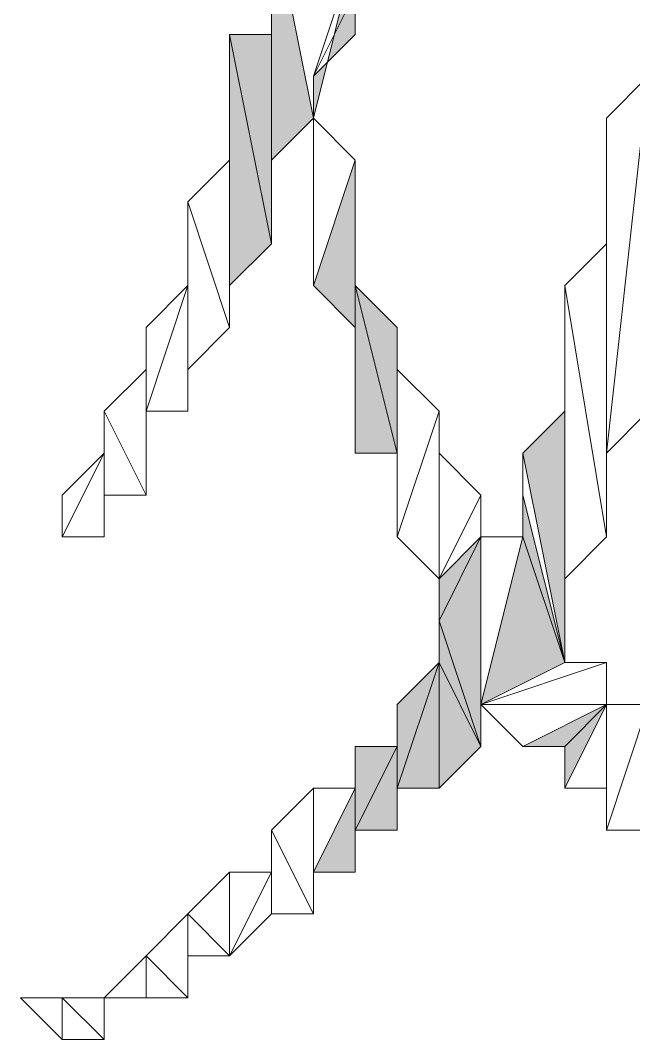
# Model space of a CAD drawing. Header units: inches. Extents: x -244 to 17, y 0 to 370.
# Drawn here: x -9.578 to -8.648, y 52.017 to 53.562 of the extents above; entities that cross this region are included whole.
import ezdxf

# ---------------------------------------------------------------- set-up
doc = ezdxf.new("R2010")
doc.units = ezdxf.units.IN
doc.header["$MEASUREMENT"] = 0
doc.layers.add('图层 1', color=7, linetype='Continuous')

# ---------------------------------------------------------------- blocks, each defined once
blk = doc.blocks.new('block 2')
at = {"layer": '图层 1', "true_color": 0xffffff}
h = blk.add_hatch(color=7, dxfattribs=at)
h.dxf.hatch_style = 2
h.paths.add_polyline_path([(73.66, 29.9086), (73.3425, 29.8449), (73.66, 29.8449)])
h.paths.add_polyline_path([(73.2791, 29.9086), (73.66, 29.9086), (73.3425, 29.8449)])
h = blk.add_hatch(color=7, dxfattribs=at)
h.dxf.hatch_style = 2
h.paths.add_polyline_path([(73.4695, 29.8449), (73.8505, 29.8449), (73.533, 29.7815)])
h = blk.add_hatch(color=7, dxfattribs=at)
h.dxf.hatch_style = 2
h.paths.add_polyline_path([(72.3901, 29.7815), (72.3901, 29.7181), (72.5171, 29.7181)])
h = blk.add_hatch(color=7, dxfattribs=at)
h.dxf.hatch_style = 2
h.paths.add_polyline_path([(73.2791, 29.7181), (73.025, 29.6544), (73.2156, 29.6544)])
h.paths.add_polyline_path([(73.025, 29.7181), (73.2791, 29.7181), (73.025, 29.6544)])
h.paths.add_polyline_path([(73.2791, 29.7815), (73.2156, 29.7181), (73.4695, 29.7181)])
h = blk.add_hatch(color=7, dxfattribs=at)
h.dxf.hatch_style = 2
h.paths.add_polyline_path([(73.5966, 29.7815), (73.7871, 29.7181), (73.533, 29.7815)])
h.paths.add_polyline_path([(73.7235, 29.7181), (73.5966, 29.7815), (73.7871, 29.7181)])
h.paths.add_polyline_path([(73.66, 29.7181), (73.7235, 29.7181), (73.5966, 29.7815)])
h = blk.add_hatch(color=7, dxfattribs=at)
h.dxf.hatch_style = 2
h.paths.add_polyline_path([(72.5171, 29.6544), (72.7076, 29.591), (72.5171, 29.591)])
h.paths.add_polyline_path([(72.644, 29.6544), (72.5171, 29.6544), (72.7076, 29.591)])
h.paths.add_polyline_path([(72.4535, 29.7181), (72.5806, 29.6544), (72.4535, 29.6544)])
h.paths.add_polyline_path([(72.5806, 29.7181), (72.4535, 29.7181), (72.5806, 29.6544)])
h = blk.add_hatch(color=7, dxfattribs=at)
h.dxf.hatch_style = 2
h.paths.add_polyline_path([(72.5171, 29.591), (72.7076, 29.591), (72.5806, 29.5276)])
h = blk.add_hatch(color=7, dxfattribs=at)
h.dxf.hatch_style = 2
h.paths.add_polyline_path([(72.771, 29.591), (72.5806, 29.5276), (72.8981, 29.5276)])
h.paths.add_polyline_path([(72.7076, 29.591), (72.771, 29.591), (72.5806, 29.5276)])
h = blk.add_hatch(color=7, dxfattribs=at)
h.dxf.hatch_style = 2
h.paths.add_polyline_path([(72.8345, 29.591), (72.771, 29.591), (72.8981, 29.5276)])
h = blk.add_hatch(color=7, dxfattribs=at)
h.dxf.hatch_style = 2
h.paths.add_polyline_path([(72.7076, 29.4005), (72.8981, 29.4639), (72.644, 29.5276)])
h.paths.add_polyline_path([(72.9615, 29.4639), (72.7076, 29.4005), (72.8981, 29.4639)])
h = blk.add_hatch(color=7, dxfattribs=at)
h.dxf.hatch_style = 2
h.paths.add_polyline_path([(72.644, 29.3371), (72.5806, 29.4005), (72.5806, 29.4639)])
h.paths.add_polyline_path([(72.5171, 29.4005), (72.644, 29.3371), (72.5806, 29.4005)])
h = blk.add_hatch(color=7, dxfattribs=at)
h.dxf.hatch_style = 2
h.paths.add_polyline_path([(73.025, 29.4639), (73.0886, 29.4005), (72.7076, 29.4005)])
at = {"layer": '图层 1', "lineweight": 0}
for points in [[(72.1996, 30.2259), (72.136, 30.1625), (72.1996, 30.1625), (72.1996, 30.2259)], [(72.1996, 30.1625), (72.136, 30.0991), (72.1996, 30.0991), (72.1996, 30.1625)], [(72.136, 30.1625), (72.1996, 30.1625), (72.136, 30.0991), (72.136, 30.1625)], [(72.8981, 30.1625), (73.025, 30.0991), (72.8981, 30.0991), (72.8981, 30.1625)], [(72.9615, 30.1625), (72.8981, 30.1625), (73.025, 30.0991), (72.9615, 30.1625)], [(72.1996, 30.0991), (72.263, 30.0354), (72.1996, 30.0354), (72.1996, 30.0991)], [(72.8981, 30.0991), (73.025, 30.0991), (72.9615, 30.0991), (72.8981, 30.0991)], [(73.0886, 30.0991), (72.9615, 30.0354), (73.152, 30.0354), (73.0886, 30.0991)], [(72.9615, 30.0991), (73.0886, 30.0991), (72.9615, 30.0354), (72.9615, 30.0991)], [(73.025, 30.0991), (72.9615, 30.0991), (73.0886, 30.0991), (73.025, 30.0991)], [(72.263, 30.0354), (72.1996, 29.972), (72.3266, 29.972), (72.263, 30.0354)], [(72.1996, 30.0354), (72.263, 30.0354), (72.1996, 29.972), (72.1996, 30.0354)], [(72.9615, 30.0354), (73.152, 30.0354), (73.025, 30.0354), (72.9615, 30.0354)], [(73.025, 30.0354), (73.2156, 30.0354), (73.0886, 30.0354), (73.025, 30.0354)], [(73.152, 30.0354), (73.025, 30.0354), (73.2156, 30.0354), (73.152, 30.0354)], [(73.0886, 30.0354), (73.2791, 29.972), (73.0886, 29.972), (73.0886, 30.0354)], [(73.2156, 30.0354), (73.0886, 30.0354), (73.2791, 29.972), (73.2156, 30.0354)], [(72.1996, 29.972), (72.3266, 29.972), (72.263, 29.972), (72.1996, 29.972)], [(72.3266, 29.972), (72.3901, 29.9086), (72.263, 29.9086), (72.3266, 29.972)], [(72.263, 29.972), (72.3266, 29.972), (72.263, 29.9086), (72.263, 29.972)], [(73.0886, 29.972), (73.3425, 29.972), (73.152, 29.972), (73.0886, 29.972)], [(73.2791, 29.972), (73.0886, 29.972), (73.3425, 29.972), (73.2791, 29.972)], [(73.152, 29.972), (73.4061, 29.972), (73.2156, 29.9086), (73.152, 29.972)], [(73.3425, 29.972), (73.152, 29.972), (73.4061, 29.972), (73.3425, 29.972)], [(73.4061, 29.972), (73.2156, 29.9086), (73.4695, 29.9086), (73.4061, 29.972)], [(72.263, 29.9086), (72.3901, 29.8449), (72.3266, 29.8449), (72.263, 29.9086)], [(72.3901, 29.9086), (72.263, 29.9086), (72.3901, 29.8449), (72.3901, 29.9086)], [(73.2156, 29.9086), (73.4695, 29.9086), (73.2791, 29.9086), (73.2156, 29.9086)], [(73.2791, 29.9086), (73.66, 29.9086), (73.3425, 29.8449), (73.2791, 29.9086)], [(73.5966, 29.9086), (73.2791, 29.9086), (73.66, 29.9086), (73.5966, 29.9086)], [(73.533, 29.9086), (73.5966, 29.9086), (73.2791, 29.9086), (73.533, 29.9086)], [(73.4695, 29.9086), (73.533, 29.9086), (73.2791, 29.9086), (73.4695, 29.9086)], [(73.66, 29.9086), (73.3425, 29.8449), (73.66, 29.8449), (73.66, 29.9086)], [(72.4535, 29.8449), (72.3266, 29.7815), (72.5171, 29.7815), (72.4535, 29.8449)], [(72.3266, 29.8449), (72.4535, 29.8449), (72.3266, 29.7815), (72.3266, 29.8449)], [(72.3901, 29.8449), (72.3266, 29.8449), (72.4535, 29.8449), (72.3901, 29.8449)], [(73.3425, 29.8449), (73.66, 29.8449), (73.4061, 29.8449), (73.3425, 29.8449)], [(73.4061, 29.8449), (73.7871, 29.8449), (73.4695, 29.8449), (73.4061, 29.8449)], [(73.7235, 29.8449), (73.4061, 29.8449), (73.7871, 29.8449), (73.7235, 29.8449)], [(73.66, 29.8449), (73.7235, 29.8449), (73.4061, 29.8449), (73.66, 29.8449)], [(73.4695, 29.8449), (73.8505, 29.8449), (73.533, 29.7815), (73.4695, 29.8449)], [(73.7871, 29.8449), (73.4695, 29.8449), (73.8505, 29.8449), (73.7871, 29.8449)], [(73.7871, 29.7181), (73.8505, 29.8449), (73.533, 29.7815), (73.7871, 29.7181)], [(72.3266, 29.7815), (72.5171, 29.7815), (72.3901, 29.7815), (72.3266, 29.7815)], [(72.3901, 29.7815), (72.3901, 29.7181), (72.5171, 29.7181), (72.3901, 29.7815)], [(72.5171, 29.7815), (72.3901, 29.7815), (72.5171, 29.7181), (72.5171, 29.7815)], [(73.2791, 29.7815), (73.2156, 29.7181), (73.4695, 29.7181), (73.2791, 29.7815)], [(73.533, 29.7815), (73.2791, 29.7815), (73.4695, 29.7181), (73.533, 29.7815)], [(73.3425, 29.7815), (73.2791, 29.7815), (73.533, 29.7815), (73.3425, 29.7815)], [(73.3425, 29.7815), (73.533, 29.7815), (73.4061, 29.7815), (73.3425, 29.7815)], [(73.533, 29.7815), (73.4061, 29.7815), (73.4695, 29.7815), (73.533, 29.7815)], [(73.5966, 29.7815), (73.7871, 29.7181), (73.533, 29.7815), (73.5966, 29.7815)], [(73.533, 29.7815), (73.533, 29.7815)], [(73.7235, 29.7181), (73.5966, 29.7815), (73.7871, 29.7181), (73.7235, 29.7181)], [(73.66, 29.7181), (73.7235, 29.7181), (73.5966, 29.7815), (73.66, 29.7181)], [(72.3901, 29.7181), (72.5171, 29.7181), (72.4535, 29.7181), (72.3901, 29.7181)], [(72.4535, 29.7181), (72.5806, 29.6544), (72.4535, 29.6544), (72.4535, 29.7181)], [(72.5806, 29.7181), (72.4535, 29.7181), (72.5806, 29.6544), (72.5806, 29.7181)], [(72.5171, 29.7181), (72.5806, 29.7181), (72.4535, 29.7181), (72.5171, 29.7181)], [(73.2791, 29.7181), (73.025, 29.6544), (73.2156, 29.6544), (73.2791, 29.7181)], [(73.025, 29.7181), (73.2791, 29.7181), (73.025, 29.6544), (73.025, 29.7181)], [(73.3425, 29.7181), (73.025, 29.7181), (73.2791, 29.7181), (73.3425, 29.7181)], [(73.0886, 29.7181), (73.3425, 29.7181), (73.025, 29.7181), (73.0886, 29.7181)], [(73.4061, 29.7181), (73.0886, 29.7181), (73.3425, 29.7181), (73.4061, 29.7181)], [(73.152, 29.7181), (73.4061, 29.7181), (73.0886, 29.7181), (73.152, 29.7181)], [(73.4695, 29.7181), (73.152, 29.7181), (73.4061, 29.7181), (73.4695, 29.7181)], [(73.2156, 29.7181), (73.4695, 29.7181), (73.152, 29.7181), (73.2156, 29.7181)], [(72.4535, 29.6544), (72.644, 29.6544), (72.5171, 29.6544), (72.4535, 29.6544)], [(72.5806, 29.6544), (72.4535, 29.6544), (72.644, 29.6544), (72.5806, 29.6544)], [(72.5171, 29.6544), (72.7076, 29.591), (72.5171, 29.591), (72.5171, 29.6544)], [(72.644, 29.6544), (72.5171, 29.6544), (72.7076, 29.591), (72.644, 29.6544)], [(72.8981, 29.6544), (73.0886, 29.591), (72.8345, 29.591), (72.8981, 29.6544)], [(73.152, 29.6544), (72.8981, 29.6544), (73.0886, 29.591), (73.152, 29.6544)], [(72.9615, 29.6544), (73.152, 29.6544), (72.8981, 29.6544), (72.9615, 29.6544)], [(73.2156, 29.6544), (72.9615, 29.6544), (73.152, 29.6544), (73.2156, 29.6544)], [(73.025, 29.6544), (73.2156, 29.6544), (72.9615, 29.6544), (73.025, 29.6544)], [(72.5171, 29.591), (72.7076, 29.591), (72.5806, 29.5276), (72.5171, 29.591)], [(72.771, 29.591), (72.5806, 29.5276), (72.8981, 29.5276), (72.771, 29.591)], [(72.7076, 29.591), (72.771, 29.591), (72.5806, 29.5276), (72.7076, 29.591)], [(72.8345, 29.591), (72.771, 29.591), (72.8981, 29.5276), (72.8345, 29.591)], [(72.8345, 29.591), (72.9615, 29.5276), (72.8981, 29.5276), (72.8345, 29.591)], [(73.025, 29.591), (72.8345, 29.591), (72.9615, 29.5276), (73.025, 29.591)], [(73.0886, 29.591), (72.8345, 29.591), (73.025, 29.591), (73.0886, 29.591)], [(72.5806, 29.4639), (72.644, 29.3371), (72.644, 29.5276), (72.5806, 29.4639)], [(72.5806, 29.5276), (72.8981, 29.5276), (72.644, 29.5276), (72.5806, 29.5276)], [(72.7076, 29.4005), (72.8981, 29.4639), (72.644, 29.5276), (72.7076, 29.4005)], [(72.644, 29.5276), (72.7076, 29.3371), (72.644, 29.3371), (72.644, 29.5276)], [(72.7076, 29.4005), (72.644, 29.5276), (72.7076, 29.3371), (72.7076, 29.4005)], [(72.8981, 29.5276), (72.644, 29.5276), (72.8981, 29.4639), (72.8981, 29.5276)], [(72.644, 29.3371), (72.5806, 29.4005), (72.5806, 29.4639), (72.644, 29.3371)], [(73.025, 29.4639), (73.0886, 29.4005), (72.7076, 29.4005), (73.025, 29.4639)], [(72.9615, 29.4639), (73.025, 29.4639), (72.7076, 29.4005), (72.9615, 29.4639)], [(72.9615, 29.4639), (72.7076, 29.4005), (72.8981, 29.4639), (72.9615, 29.4639)], [(72.5171, 29.4005), (72.5171, 29.3371), (72.644, 29.3371), (72.5171, 29.4005)], [(72.5171, 29.4005), (72.644, 29.3371), (72.5806, 29.4005), (72.5171, 29.4005)], [(72.7076, 29.4005), (73.152, 29.4005), (72.771, 29.4005), (72.7076, 29.4005)], [(73.0886, 29.4005), (72.7076, 29.4005), (73.152, 29.4005), (73.0886, 29.4005)], [(72.771, 29.4005), (73.2156, 29.4005), (72.8345, 29.4005), (72.771, 29.4005)], [(73.152, 29.4005), (72.771, 29.4005), (73.2156, 29.4005), (73.152, 29.4005)], [(72.8345, 29.4005), (73.2791, 29.4005), (72.8981, 29.3371), (72.8345, 29.4005)], [(73.2156, 29.4005), (72.8345, 29.4005), (73.2791, 29.4005), (73.2156, 29.4005)], [(73.2791, 29.4005), (72.8981, 29.3371), (73.3425, 29.3371), (73.2791, 29.4005)], [(72.4535, 29.3371), (72.644, 29.2737), (72.4535, 29.2737), (72.4535, 29.3371)], [(72.644, 29.3371), (72.4535, 29.3371), (72.644, 29.2737), (72.644, 29.3371)], [(72.5171, 29.3371), (72.644, 29.3371), (72.4535, 29.3371), (72.5171, 29.3371)], [(72.8981, 29.3371), (73.3425, 29.3371), (72.9615, 29.3371), (72.8981, 29.3371)], [(72.9615, 29.3371), (73.533, 29.3371), (73.025, 29.3371), (72.9615, 29.3371)], [(73.4695, 29.3371), (72.9615, 29.3371), (73.533, 29.3371), (73.4695, 29.3371)], [(73.4061, 29.3371), (73.4695, 29.3371), (72.9615, 29.3371), (73.4061, 29.3371)], [(73.3425, 29.3371), (73.4061, 29.3371), (72.9615, 29.3371), (73.3425, 29.3371)], [(73.025, 29.3371), (73.5966, 29.2737), (73.0886, 29.2737), (73.025, 29.3371)], [(73.533, 29.3371), (73.025, 29.3371), (73.5966, 29.2737), (73.533, 29.3371)]]:
    blk.add_lwpolyline(points, dxfattribs=at)
at = {"layer": '图层 1', "color": 7, "lineweight": 20, "true_color": 0xffffff}
for points in [[(72.1996, 30.2259), (72.136, 30.1625), (72.1996, 30.1625), (72.1996, 30.2259)], [(72.1996, 30.1625), (72.136, 30.0991), (72.1996, 30.0991), (72.1996, 30.1625)], [(72.136, 30.1625), (72.1996, 30.1625), (72.136, 30.0991), (72.136, 30.1625)], [(72.8981, 30.1625), (73.025, 30.0991), (72.8981, 30.0991), (72.8981, 30.1625)], [(72.9615, 30.1625), (72.8981, 30.1625), (73.025, 30.0991), (72.9615, 30.1625)], [(72.1996, 30.0991), (72.263, 30.0354), (72.1996, 30.0354), (72.1996, 30.0991)], [(72.8981, 30.0991), (73.025, 30.0991), (72.9615, 30.0991), (72.8981, 30.0991)], [(73.0886, 30.0991), (72.9615, 30.0354), (73.152, 30.0354), (73.0886, 30.0991)], [(72.9615, 30.0991), (73.0886, 30.0991), (72.9615, 30.0354), (72.9615, 30.0991)], [(73.025, 30.0991), (72.9615, 30.0991), (73.0886, 30.0991), (73.025, 30.0991)], [(72.263, 30.0354), (72.1996, 29.972), (72.3266, 29.972), (72.263, 30.0354)], [(72.1996, 30.0354), (72.263, 30.0354), (72.1996, 29.972), (72.1996, 30.0354)], [(72.9615, 30.0354), (73.152, 30.0354), (73.025, 30.0354), (72.9615, 30.0354)], [(73.025, 30.0354), (73.2156, 30.0354), (73.0886, 30.0354), (73.025, 30.0354)], [(73.152, 30.0354), (73.025, 30.0354), (73.2156, 30.0354), (73.152, 30.0354)], [(73.0886, 30.0354), (73.2791, 29.972), (73.0886, 29.972), (73.0886, 30.0354)], [(73.2156, 30.0354), (73.0886, 30.0354), (73.2791, 29.972), (73.2156, 30.0354)], [(72.1996, 29.972), (72.3266, 29.972), (72.263, 29.972), (72.1996, 29.972)], [(72.3266, 29.972), (72.3901, 29.9086), (72.263, 29.9086), (72.3266, 29.972)], [(72.263, 29.972), (72.3266, 29.972), (72.263, 29.9086), (72.263, 29.972)], [(73.0886, 29.972), (73.3425, 29.972), (73.152, 29.972), (73.0886, 29.972)], [(73.2791, 29.972), (73.0886, 29.972), (73.3425, 29.972), (73.2791, 29.972)], [(73.152, 29.972), (73.4061, 29.972), (73.2156, 29.9086), (73.152, 29.972)], [(73.3425, 29.972), (73.152, 29.972), (73.4061, 29.972), (73.3425, 29.972)], [(73.4061, 29.972), (73.2156, 29.9086), (73.4695, 29.9086), (73.4061, 29.972)], [(72.263, 29.9086), (72.3901, 29.8449), (72.3266, 29.8449), (72.263, 29.9086)], [(72.3901, 29.9086), (72.263, 29.9086), (72.3901, 29.8449), (72.3901, 29.9086)], [(73.2156, 29.9086), (73.4695, 29.9086), (73.2791, 29.9086), (73.2156, 29.9086)], [(73.2791, 29.9086), (73.66, 29.9086), (73.3425, 29.8449), (73.2791, 29.9086)], [(73.5966, 29.9086), (73.2791, 29.9086), (73.66, 29.9086), (73.5966, 29.9086)], [(73.533, 29.9086), (73.5966, 29.9086), (73.2791, 29.9086), (73.533, 29.9086)], [(73.4695, 29.9086), (73.533, 29.9086), (73.2791, 29.9086), (73.4695, 29.9086)], [(73.66, 29.9086), (73.3425, 29.8449), (73.66, 29.8449), (73.66, 29.9086)], [(72.4535, 29.8449), (72.3266, 29.7815), (72.5171, 29.7815), (72.4535, 29.8449)], [(72.3266, 29.8449), (72.4535, 29.8449), (72.3266, 29.7815), (72.3266, 29.8449)], [(72.3901, 29.8449), (72.3266, 29.8449), (72.4535, 29.8449), (72.3901, 29.8449)], [(73.3425, 29.8449), (73.66, 29.8449), (73.4061, 29.8449), (73.3425, 29.8449)], [(73.4061, 29.8449), (73.7871, 29.8449), (73.4695, 29.8449), (73.4061, 29.8449)], [(73.7235, 29.8449), (73.4061, 29.8449), (73.7871, 29.8449), (73.7235, 29.8449)], [(73.66, 29.8449), (73.7235, 29.8449), (73.4061, 29.8449), (73.66, 29.8449)], [(73.4695, 29.8449), (73.8505, 29.8449), (73.533, 29.7815), (73.4695, 29.8449)], [(73.7871, 29.8449), (73.4695, 29.8449), (73.8505, 29.8449), (73.7871, 29.8449)], [(73.7871, 29.7181), (73.8505, 29.8449), (73.533, 29.7815), (73.7871, 29.7181)], [(72.3266, 29.7815), (72.5171, 29.7815), (72.3901, 29.7815), (72.3266, 29.7815)], [(72.3901, 29.7815), (72.3901, 29.7181), (72.5171, 29.7181), (72.3901, 29.7815)], [(72.5171, 29.7815), (72.3901, 29.7815), (72.5171, 29.7181), (72.5171, 29.7815)], [(73.2791, 29.7815), (73.2156, 29.7181), (73.4695, 29.7181), (73.2791, 29.7815)], [(73.533, 29.7815), (73.2791, 29.7815), (73.4695, 29.7181), (73.533, 29.7815)], [(73.3425, 29.7815), (73.2791, 29.7815), (73.533, 29.7815), (73.3425, 29.7815)], [(73.3425, 29.7815), (73.533, 29.7815), (73.4061, 29.7815), (73.3425, 29.7815)], [(73.533, 29.7815), (73.4061, 29.7815), (73.4695, 29.7815), (73.533, 29.7815)], [(73.5966, 29.7815), (73.7871, 29.7181), (73.533, 29.7815), (73.5966, 29.7815)], [(73.533, 29.7815), (73.533, 29.7815)], [(73.7235, 29.7181), (73.5966, 29.7815), (73.7871, 29.7181), (73.7235, 29.7181)], [(73.66, 29.7181), (73.7235, 29.7181), (73.5966, 29.7815), (73.66, 29.7181)], [(72.3901, 29.7181), (72.5171, 29.7181), (72.4535, 29.7181), (72.3901, 29.7181)], [(72.4535, 29.7181), (72.5806, 29.6544), (72.4535, 29.6544), (72.4535, 29.7181)], [(72.5806, 29.7181), (72.4535, 29.7181), (72.5806, 29.6544), (72.5806, 29.7181)], [(72.5171, 29.7181), (72.5806, 29.7181), (72.4535, 29.7181), (72.5171, 29.7181)], [(73.2791, 29.7181), (73.025, 29.6544), (73.2156, 29.6544), (73.2791, 29.7181)], [(73.025, 29.7181), (73.2791, 29.7181), (73.025, 29.6544), (73.025, 29.7181)], [(73.3425, 29.7181), (73.025, 29.7181), (73.2791, 29.7181), (73.3425, 29.7181)], [(73.0886, 29.7181), (73.3425, 29.7181), (73.025, 29.7181), (73.0886, 29.7181)], [(73.4061, 29.7181), (73.0886, 29.7181), (73.3425, 29.7181), (73.4061, 29.7181)], [(73.152, 29.7181), (73.4061, 29.7181), (73.0886, 29.7181), (73.152, 29.7181)], [(73.4695, 29.7181), (73.152, 29.7181), (73.4061, 29.7181), (73.4695, 29.7181)], [(73.2156, 29.7181), (73.4695, 29.7181), (73.152, 29.7181), (73.2156, 29.7181)], [(72.4535, 29.6544), (72.644, 29.6544), (72.5171, 29.6544), (72.4535, 29.6544)], [(72.5806, 29.6544), (72.4535, 29.6544), (72.644, 29.6544), (72.5806, 29.6544)], [(72.5171, 29.6544), (72.7076, 29.591), (72.5171, 29.591), (72.5171, 29.6544)], [(72.644, 29.6544), (72.5171, 29.6544), (72.7076, 29.591), (72.644, 29.6544)], [(72.8981, 29.6544), (73.0886, 29.591), (72.8345, 29.591), (72.8981, 29.6544)], [(73.152, 29.6544), (72.8981, 29.6544), (73.0886, 29.591), (73.152, 29.6544)], [(72.9615, 29.6544), (73.152, 29.6544), (72.8981, 29.6544), (72.9615, 29.6544)], [(73.2156, 29.6544), (72.9615, 29.6544), (73.152, 29.6544), (73.2156, 29.6544)], [(73.025, 29.6544), (73.2156, 29.6544), (72.9615, 29.6544), (73.025, 29.6544)], [(72.5171, 29.591), (72.7076, 29.591), (72.5806, 29.5276), (72.5171, 29.591)], [(72.771, 29.591), (72.5806, 29.5276), (72.8981, 29.5276), (72.771, 29.591)], [(72.7076, 29.591), (72.771, 29.591), (72.5806, 29.5276), (72.7076, 29.591)], [(72.8345, 29.591), (72.771, 29.591), (72.8981, 29.5276), (72.8345, 29.591)], [(72.8345, 29.591), (72.9615, 29.5276), (72.8981, 29.5276), (72.8345, 29.591)], [(73.025, 29.591), (72.8345, 29.591), (72.9615, 29.5276), (73.025, 29.591)], [(73.0886, 29.591), (72.8345, 29.591), (73.025, 29.591), (73.0886, 29.591)], [(72.5806, 29.4639), (72.644, 29.3371), (72.644, 29.5276), (72.5806, 29.4639)], [(72.5806, 29.5276), (72.8981, 29.5276), (72.644, 29.5276), (72.5806, 29.5276)], [(72.7076, 29.4005), (72.8981, 29.4639), (72.644, 29.5276), (72.7076, 29.4005)], [(72.644, 29.5276), (72.7076, 29.3371), (72.644, 29.3371), (72.644, 29.5276)], [(72.7076, 29.4005), (72.644, 29.5276), (72.7076, 29.3371), (72.7076, 29.4005)], [(72.8981, 29.5276), (72.644, 29.5276), (72.8981, 29.4639), (72.8981, 29.5276)], [(72.644, 29.3371), (72.5806, 29.4005), (72.5806, 29.4639), (72.644, 29.3371)], [(73.025, 29.4639), (73.0886, 29.4005), (72.7076, 29.4005), (73.025, 29.4639)], [(72.9615, 29.4639), (73.025, 29.4639), (72.7076, 29.4005), (72.9615, 29.4639)], [(72.9615, 29.4639), (72.7076, 29.4005), (72.8981, 29.4639), (72.9615, 29.4639)], [(72.5171, 29.4005), (72.5171, 29.3371), (72.644, 29.3371), (72.5171, 29.4005)], [(72.5171, 29.4005), (72.644, 29.3371), (72.5806, 29.4005), (72.5171, 29.4005)], [(72.7076, 29.4005), (73.152, 29.4005), (72.771, 29.4005), (72.7076, 29.4005)], [(73.0886, 29.4005), (72.7076, 29.4005), (73.152, 29.4005), (73.0886, 29.4005)], [(72.771, 29.4005), (73.2156, 29.4005), (72.8345, 29.4005), (72.771, 29.4005)], [(73.152, 29.4005), (72.771, 29.4005), (73.2156, 29.4005), (73.152, 29.4005)], [(72.8345, 29.4005), (73.2791, 29.4005), (72.8981, 29.3371), (72.8345, 29.4005)], [(73.2156, 29.4005), (72.8345, 29.4005), (73.2791, 29.4005), (73.2156, 29.4005)], [(73.2791, 29.4005), (72.8981, 29.3371), (73.3425, 29.3371), (73.2791, 29.4005)], [(72.4535, 29.3371), (72.644, 29.2737), (72.4535, 29.2737), (72.4535, 29.3371)], [(72.644, 29.3371), (72.4535, 29.3371), (72.644, 29.2737), (72.644, 29.3371)], [(72.5171, 29.3371), (72.644, 29.3371), (72.4535, 29.3371), (72.5171, 29.3371)], [(72.8981, 29.3371), (73.3425, 29.3371), (72.9615, 29.3371), (72.8981, 29.3371)], [(72.9615, 29.3371), (73.533, 29.3371), (73.025, 29.3371), (72.9615, 29.3371)], [(73.4695, 29.3371), (72.9615, 29.3371), (73.533, 29.3371), (73.4695, 29.3371)], [(73.4061, 29.3371), (73.4695, 29.3371), (72.9615, 29.3371), (73.4061, 29.3371)], [(73.3425, 29.3371), (73.4061, 29.3371), (72.9615, 29.3371), (73.3425, 29.3371)], [(73.025, 29.3371), (73.5966, 29.2737), (73.0886, 29.2737), (73.025, 29.3371)], [(73.533, 29.3371), (73.025, 29.3371), (73.5966, 29.2737), (73.533, 29.3371)]]:
    blk.add_lwpolyline(points, dxfattribs=at)
at = {"layer": '图层 1', "lineweight": 0}
for points, knots in [([(72.8981, 30.1625), (72.8981, 30.1625), (72.9615, 30.1625), (72.9615, 30.1625), (72.9615, 30.1625), (72.8981, 30.1625), (72.8981, 30.1625)], [0, 0, 0, 0, 1, 1, 1, 2, 2, 2, 2]), ([(72.136, 30.0991), (72.136, 30.0991), (72.1996, 30.0991), (72.1996, 30.0991), (72.1996, 30.0991), (72.136, 30.0991), (72.136, 30.0991)], [0, 0, 0, 0, 1, 1, 1, 2, 2, 2, 2]), ([(72.1996, 30.0991), (72.1996, 30.0991), (72.1996, 30.0991), (72.1996, 30.0991), (72.1996, 30.0991), (72.263, 30.0354), (72.263, 30.0354), (72.263, 30.0354), (72.1996, 30.0991), (72.1996, 30.0991)], [0, 0, 0, 0, 1, 1, 1, 2, 2, 2, 3, 3, 3, 3]), ([(73.025, 30.0991), (73.025, 30.0991), (72.8981, 30.0991), (72.8981, 30.0991), (72.8981, 30.0991), (73.025, 30.0991), (73.025, 30.0991)], [0, 0, 0, 0, 1, 1, 1, 2, 2, 2, 2]), ([(72.263, 30.0354), (72.263, 30.0354), (72.1996, 30.0354), (72.1996, 30.0354), (72.1996, 30.0354), (72.263, 30.0354), (72.263, 30.0354)], [0, 0, 0, 0, 1, 1, 1, 2, 2, 2, 2]), ([(73.2156, 30.0354), (73.2156, 30.0354), (73.2156, 30.0354), (73.2156, 30.0354), (73.2156, 30.0354), (73.0886, 30.0354), (73.0886, 30.0354), (73.0886, 30.0354), (73.2156, 30.0354), (73.2156, 30.0354)], [0, 0, 0, 0, 1, 1, 1, 2, 2, 2, 3, 3, 3, 3]), ([(72.3266, 29.972), (72.3266, 29.972), (72.263, 29.972), (72.263, 29.972), (72.263, 29.972), (72.3266, 29.972), (72.3266, 29.972)], [0, 0, 0, 0, 1, 1, 1, 2, 2, 2, 2]), ([(73.4061, 29.972), (73.4061, 29.972), (73.4061, 29.972), (73.4061, 29.972), (73.4061, 29.972), (73.2156, 29.9086), (73.2156, 29.9086), (73.2156, 29.9086), (73.4061, 29.972), (73.4061, 29.972)], [0, 0, 0, 0, 1, 1, 1, 2, 2, 2, 3, 3, 3, 3]), ([(73.533, 29.9086), (73.533, 29.9086), (73.2791, 29.9086), (73.2791, 29.9086), (73.2791, 29.9086), (73.533, 29.9086), (73.533, 29.9086)], [0, 0, 0, 0, 1, 1, 1, 2, 2, 2, 2]), ([(72.4535, 29.8449), (72.4535, 29.8449), (72.3266, 29.8449), (72.3266, 29.8449), (72.3266, 29.8449), (72.4535, 29.8449), (72.4535, 29.8449)], [0, 0, 0, 0, 1, 1, 1, 2, 2, 2, 2]), ([(72.3266, 29.8449), (72.3266, 29.8449), (72.4535, 29.8449), (72.4535, 29.8449), (72.4535, 29.8449), (72.3266, 29.8449), (72.3266, 29.8449)], [0, 0, 0, 0, 1, 1, 1, 2, 2, 2, 2]), ([(73.8505, 29.8449), (73.8505, 29.8449), (73.533, 29.7815), (73.533, 29.7815), (73.533, 29.7815), (73.8505, 29.8449), (73.8505, 29.8449)], [0, 0, 0, 0, 1, 1, 1, 2, 2, 2, 2]), ([(73.2791, 29.7815), (73.2791, 29.7815), (73.533, 29.7815), (73.533, 29.7815), (73.533, 29.7815), (73.2791, 29.7815), (73.2791, 29.7815)], [0, 0, 0, 0, 1, 1, 1, 2, 2, 2, 2]), ([(73.4695, 29.7815), (73.4695, 29.7815), (73.533, 29.7815), (73.533, 29.7815), (73.533, 29.7815), (73.4695, 29.7815), (73.4695, 29.7815)], [0, 0, 0, 0, 1, 1, 1, 2, 2, 2, 2]), ([(73.533, 29.7815), (73.533, 29.7815), (73.4695, 29.7815), (73.4695, 29.7815), (73.4695, 29.7815), (73.533, 29.7815), (73.533, 29.7815)], [0, 0, 0, 0, 1, 1, 1, 2, 2, 2, 2]), ([(73.2156, 29.6544), (73.2156, 29.6544), (73.2156, 29.6544), (73.2156, 29.6544), (73.2156, 29.6544), (72.9615, 29.6544), (72.9615, 29.6544), (72.9615, 29.6544), (73.2156, 29.6544), (73.2156, 29.6544)], [0, 0, 0, 0, 1, 1, 1, 2, 2, 2, 3, 3, 3, 3]), ([(72.7076, 29.591), (72.7076, 29.591), (72.5171, 29.591), (72.5171, 29.591), (72.5171, 29.591), (72.7076, 29.591), (72.7076, 29.591)], [0, 0, 0, 0, 1, 1, 1, 2, 2, 2, 2]), ([(72.771, 29.591), (72.771, 29.591), (72.771, 29.591), (72.771, 29.591), (72.771, 29.591), (72.8981, 29.5276), (72.8981, 29.5276), (72.8981, 29.5276), (72.771, 29.591), (72.771, 29.591)], [0, 0, 0, 0, 1, 1, 1, 2, 2, 2, 3, 3, 3, 3]), ([(73.025, 29.591), (73.025, 29.591), (73.025, 29.591), (73.025, 29.591), (73.025, 29.591), (72.8345, 29.591), (72.8345, 29.591), (72.8345, 29.591), (73.025, 29.591), (73.025, 29.591)], [0, 0, 0, 0, 1, 1, 1, 2, 2, 2, 3, 3, 3, 3]), ([(72.8981, 29.5276), (72.8981, 29.5276), (72.8981, 29.5276), (72.8981, 29.5276), (72.8981, 29.5276), (72.8345, 29.591), (72.8345, 29.591), (72.8345, 29.591), (72.8981, 29.5276), (72.8981, 29.5276)], [0, 0, 0, 0, 1, 1, 1, 2, 2, 2, 3, 3, 3, 3]), ([(72.8345, 29.591), (72.8345, 29.591), (72.8981, 29.5276), (72.8981, 29.5276), (72.8981, 29.5276), (72.8345, 29.591), (72.8345, 29.591)], [0, 0, 0, 0, 1, 1, 1, 2, 2, 2, 2]), ([(72.5806, 29.5276), (72.5806, 29.5276), (72.5806, 29.5276), (72.5806, 29.5276), (72.5806, 29.5276), (72.8981, 29.5276), (72.8981, 29.5276), (72.8981, 29.5276), (72.5806, 29.5276), (72.5806, 29.5276)], [0, 0, 0, 0, 1, 1, 1, 2, 2, 2, 3, 3, 3, 3]), ([(72.644, 29.3371), (72.644, 29.3371), (72.644, 29.5276), (72.644, 29.5276), (72.644, 29.5276), (72.644, 29.3371), (72.644, 29.3371)], [0, 0, 0, 0, 1, 1, 1, 2, 2, 2, 2]), ([(72.7076, 29.4005), (72.7076, 29.4005), (72.7076, 29.4005), (72.7076, 29.4005), (72.7076, 29.4005), (72.644, 29.5276), (72.644, 29.5276), (72.644, 29.5276), (72.7076, 29.4005), (72.7076, 29.4005)], [0, 0, 0, 0, 1, 1, 1, 2, 2, 2, 3, 3, 3, 3]), ([(73.025, 29.4639), (73.025, 29.4639), (72.7076, 29.4005), (72.7076, 29.4005), (72.7076, 29.4005), (73.025, 29.4639), (73.025, 29.4639)], [0, 0, 0, 0, 1, 1, 1, 2, 2, 2, 2]), ([(73.2156, 29.4005), (73.2156, 29.4005), (73.2156, 29.4005), (73.2156, 29.4005), (73.2156, 29.4005), (72.8345, 29.4005), (72.8345, 29.4005), (72.8345, 29.4005), (73.2156, 29.4005), (73.2156, 29.4005)], [0, 0, 0, 0, 1, 1, 1, 2, 2, 2, 3, 3, 3, 3]), ([(73.4061, 29.3371), (73.4061, 29.3371), (72.9615, 29.3371), (72.9615, 29.3371), (72.9615, 29.3371), (73.4061, 29.3371), (73.4061, 29.3371)], [0, 0, 0, 0, 1, 1, 1, 2, 2, 2, 2]), ([(73.533, 29.3371), (73.533, 29.3371), (73.533, 29.3371), (73.533, 29.3371), (73.533, 29.3371), (73.025, 29.3371), (73.025, 29.3371), (73.025, 29.3371), (73.533, 29.3371), (73.533, 29.3371)], [0, 0, 0, 0, 1, 1, 1, 2, 2, 2, 3, 3, 3, 3])]:
    blk.add_open_spline(points, degree=3, knots=knots, dxfattribs=at)
at = {"layer": '图层 1', "color": 7, "lineweight": 20, "true_color": 0xffffff}
for points, knots in [([(72.8981, 30.1625), (72.8981, 30.1625), (72.9615, 30.1625), (72.9615, 30.1625), (72.9615, 30.1625), (72.8981, 30.1625), (72.8981, 30.1625)], [0, 0, 0, 0, 1, 1, 1, 2, 2, 2, 2]), ([(72.136, 30.0991), (72.136, 30.0991), (72.1996, 30.0991), (72.1996, 30.0991), (72.1996, 30.0991), (72.136, 30.0991), (72.136, 30.0991)], [0, 0, 0, 0, 1, 1, 1, 2, 2, 2, 2]), ([(72.1996, 30.0991), (72.1996, 30.0991), (72.1996, 30.0991), (72.1996, 30.0991), (72.1996, 30.0991), (72.263, 30.0354), (72.263, 30.0354), (72.263, 30.0354), (72.1996, 30.0991), (72.1996, 30.0991)], [0, 0, 0, 0, 1, 1, 1, 2, 2, 2, 3, 3, 3, 3]), ([(73.025, 30.0991), (73.025, 30.0991), (72.8981, 30.0991), (72.8981, 30.0991), (72.8981, 30.0991), (73.025, 30.0991), (73.025, 30.0991)], [0, 0, 0, 0, 1, 1, 1, 2, 2, 2, 2]), ([(72.263, 30.0354), (72.263, 30.0354), (72.1996, 30.0354), (72.1996, 30.0354), (72.1996, 30.0354), (72.263, 30.0354), (72.263, 30.0354)], [0, 0, 0, 0, 1, 1, 1, 2, 2, 2, 2]), ([(73.2156, 30.0354), (73.2156, 30.0354), (73.2156, 30.0354), (73.2156, 30.0354), (73.2156, 30.0354), (73.0886, 30.0354), (73.0886, 30.0354), (73.0886, 30.0354), (73.2156, 30.0354), (73.2156, 30.0354)], [0, 0, 0, 0, 1, 1, 1, 2, 2, 2, 3, 3, 3, 3]), ([(72.3266, 29.972), (72.3266, 29.972), (72.263, 29.972), (72.263, 29.972), (72.263, 29.972), (72.3266, 29.972), (72.3266, 29.972)], [0, 0, 0, 0, 1, 1, 1, 2, 2, 2, 2]), ([(73.4061, 29.972), (73.4061, 29.972), (73.4061, 29.972), (73.4061, 29.972), (73.4061, 29.972), (73.2156, 29.9086), (73.2156, 29.9086), (73.2156, 29.9086), (73.4061, 29.972), (73.4061, 29.972)], [0, 0, 0, 0, 1, 1, 1, 2, 2, 2, 3, 3, 3, 3]), ([(73.533, 29.9086), (73.533, 29.9086), (73.2791, 29.9086), (73.2791, 29.9086), (73.2791, 29.9086), (73.533, 29.9086), (73.533, 29.9086)], [0, 0, 0, 0, 1, 1, 1, 2, 2, 2, 2]), ([(72.4535, 29.8449), (72.4535, 29.8449), (72.3266, 29.8449), (72.3266, 29.8449), (72.3266, 29.8449), (72.4535, 29.8449), (72.4535, 29.8449)], [0, 0, 0, 0, 1, 1, 1, 2, 2, 2, 2]), ([(72.3266, 29.8449), (72.3266, 29.8449), (72.4535, 29.8449), (72.4535, 29.8449), (72.4535, 29.8449), (72.3266, 29.8449), (72.3266, 29.8449)], [0, 0, 0, 0, 1, 1, 1, 2, 2, 2, 2]), ([(73.8505, 29.8449), (73.8505, 29.8449), (73.533, 29.7815), (73.533, 29.7815), (73.533, 29.7815), (73.8505, 29.8449), (73.8505, 29.8449)], [0, 0, 0, 0, 1, 1, 1, 2, 2, 2, 2]), ([(73.2791, 29.7815), (73.2791, 29.7815), (73.533, 29.7815), (73.533, 29.7815), (73.533, 29.7815), (73.2791, 29.7815), (73.2791, 29.7815)], [0, 0, 0, 0, 1, 1, 1, 2, 2, 2, 2]), ([(73.4695, 29.7815), (73.4695, 29.7815), (73.533, 29.7815), (73.533, 29.7815), (73.533, 29.7815), (73.4695, 29.7815), (73.4695, 29.7815)], [0, 0, 0, 0, 1, 1, 1, 2, 2, 2, 2]), ([(73.533, 29.7815), (73.533, 29.7815), (73.4695, 29.7815), (73.4695, 29.7815), (73.4695, 29.7815), (73.533, 29.7815), (73.533, 29.7815)], [0, 0, 0, 0, 1, 1, 1, 2, 2, 2, 2]), ([(73.2156, 29.6544), (73.2156, 29.6544), (73.2156, 29.6544), (73.2156, 29.6544), (73.2156, 29.6544), (72.9615, 29.6544), (72.9615, 29.6544), (72.9615, 29.6544), (73.2156, 29.6544), (73.2156, 29.6544)], [0, 0, 0, 0, 1, 1, 1, 2, 2, 2, 3, 3, 3, 3]), ([(72.7076, 29.591), (72.7076, 29.591), (72.5171, 29.591), (72.5171, 29.591), (72.5171, 29.591), (72.7076, 29.591), (72.7076, 29.591)], [0, 0, 0, 0, 1, 1, 1, 2, 2, 2, 2]), ([(72.771, 29.591), (72.771, 29.591), (72.771, 29.591), (72.771, 29.591), (72.771, 29.591), (72.8981, 29.5276), (72.8981, 29.5276), (72.8981, 29.5276), (72.771, 29.591), (72.771, 29.591)], [0, 0, 0, 0, 1, 1, 1, 2, 2, 2, 3, 3, 3, 3]), ([(73.025, 29.591), (73.025, 29.591), (73.025, 29.591), (73.025, 29.591), (73.025, 29.591), (72.8345, 29.591), (72.8345, 29.591), (72.8345, 29.591), (73.025, 29.591), (73.025, 29.591)], [0, 0, 0, 0, 1, 1, 1, 2, 2, 2, 3, 3, 3, 3]), ([(72.8981, 29.5276), (72.8981, 29.5276), (72.8981, 29.5276), (72.8981, 29.5276), (72.8981, 29.5276), (72.8345, 29.591), (72.8345, 29.591), (72.8345, 29.591), (72.8981, 29.5276), (72.8981, 29.5276)], [0, 0, 0, 0, 1, 1, 1, 2, 2, 2, 3, 3, 3, 3]), ([(72.8345, 29.591), (72.8345, 29.591), (72.8981, 29.5276), (72.8981, 29.5276), (72.8981, 29.5276), (72.8345, 29.591), (72.8345, 29.591)], [0, 0, 0, 0, 1, 1, 1, 2, 2, 2, 2]), ([(72.5806, 29.5276), (72.5806, 29.5276), (72.5806, 29.5276), (72.5806, 29.5276), (72.5806, 29.5276), (72.8981, 29.5276), (72.8981, 29.5276), (72.8981, 29.5276), (72.5806, 29.5276), (72.5806, 29.5276)], [0, 0, 0, 0, 1, 1, 1, 2, 2, 2, 3, 3, 3, 3]), ([(72.644, 29.3371), (72.644, 29.3371), (72.644, 29.5276), (72.644, 29.5276), (72.644, 29.5276), (72.644, 29.3371), (72.644, 29.3371)], [0, 0, 0, 0, 1, 1, 1, 2, 2, 2, 2]), ([(72.7076, 29.4005), (72.7076, 29.4005), (72.7076, 29.4005), (72.7076, 29.4005), (72.7076, 29.4005), (72.644, 29.5276), (72.644, 29.5276), (72.644, 29.5276), (72.7076, 29.4005), (72.7076, 29.4005)], [0, 0, 0, 0, 1, 1, 1, 2, 2, 2, 3, 3, 3, 3]), ([(73.025, 29.4639), (73.025, 29.4639), (72.7076, 29.4005), (72.7076, 29.4005), (72.7076, 29.4005), (73.025, 29.4639), (73.025, 29.4639)], [0, 0, 0, 0, 1, 1, 1, 2, 2, 2, 2]), ([(73.2156, 29.4005), (73.2156, 29.4005), (73.2156, 29.4005), (73.2156, 29.4005), (73.2156, 29.4005), (72.8345, 29.4005), (72.8345, 29.4005), (72.8345, 29.4005), (73.2156, 29.4005), (73.2156, 29.4005)], [0, 0, 0, 0, 1, 1, 1, 2, 2, 2, 3, 3, 3, 3]), ([(73.4061, 29.3371), (73.4061, 29.3371), (72.9615, 29.3371), (72.9615, 29.3371), (72.9615, 29.3371), (73.4061, 29.3371), (73.4061, 29.3371)], [0, 0, 0, 0, 1, 1, 1, 2, 2, 2, 2]), ([(73.533, 29.3371), (73.533, 29.3371), (73.533, 29.3371), (73.533, 29.3371), (73.533, 29.3371), (73.025, 29.3371), (73.025, 29.3371), (73.025, 29.3371), (73.533, 29.3371), (73.533, 29.3371)], [0, 0, 0, 0, 1, 1, 1, 2, 2, 2, 3, 3, 3, 3])]:
    blk.add_open_spline(points, degree=3, knots=knots, dxfattribs=at)

msp = doc.modelspace()

# ---------------------------------------------------------------- block references
at = {"layer": '图层 1', "rotation": 90}
msp.add_blockref('block 2', (20.6482, -20.1187), dxfattribs=at)

doc.saveas('drawing.dxf')
